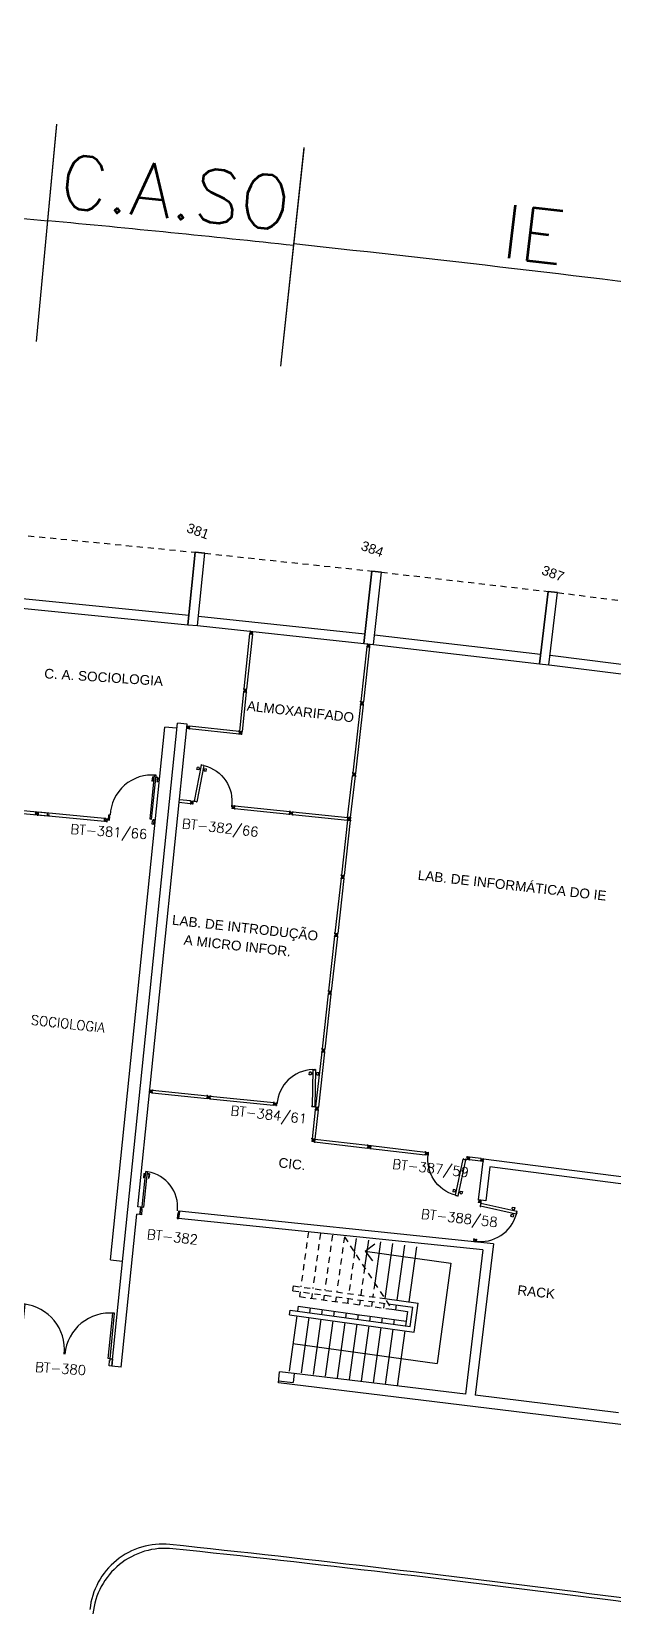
# Model space of a CAD drawing. Header units: millimetres. Extents: x 3089 to 3391, y 1087 to 1201.
# Drawn here: x 3280.97 to 3292.97, y 1168.3 to 1200.82 of the extents above; entities that cross this region are included whole.
import ezdxf

# ---------------------------------------------------------------- set-up
doc = ezdxf.new("R2010")
doc.units = ezdxf.units.MM
doc.linetypes.add('HIDDEN2', pattern=[0.1875, 0.125, -0.0625])
for name, color, linetype in [('ALV', 2, 'Continuous'), ('BANC', 2, 'Continuous'), ('DIV', 2, 'Continuous'), ('DIVISORIA', 2, 'Continuous'), ('ESC', 1, 'Continuous'), ('ESTR', 3, 'Continuous'), ('NOPILAR', 2, 'Continuous'), ('PISO', 1, 'Continuous'), ('PROJ', 1, 'HIDDEN2'), ('TEXTO', 2, 'Continuous'), ('TEXTO-ENDEREÇO', 2, 'Continuous'), ('USO1', 2, 'Continuous')]:
    doc.layers.add(name, color=color, linetype=linetype)
doc.styles.add('1', font='romans.shx', dxfattribs={"height": 1.1})
doc.styles.get("Standard").update_dxf_attribs({"font": 'arial.ttf'})
doc.styles.add('UNB-100', font='simplex.shx', dxfattribs={"height": 0.2})
doc.styles.add('UNB-100-1', font='simplex.shx', dxfattribs={"height": 0.2})
doc.dimstyles.new('1-600', dxfattribs={"dimtxt": 1.1, "dimasz": 2.5, "dimexe": 2, "dimexo": 4, "dimgap": 0.2, "dimtad": 1, "dimdec": 0, "dimzin": 4, "dimdsep": 46, "dimlunit": 6, "dimtxsty": '1', "dimblk1": 'NONE', "dimblk2": 'NONE', "dimsah": 1, "dimcen": 0, "dimclrd": 2, "dimclre": 2, "dimclrt": 2, "dimadec": 0, "dimazin": 0, "dimtfac": 1, "dimtdec": 0, "dimtmove": 2, "dimatfit": 3, "dimldrblk": 'NONE', "dimfxl": 1, "dimtolj": 1, "dimtzin": 0, "dimarcsym": 0})

# ---------------------------------------------------------------- blocks, each defined once
blk = doc.blocks.new('DIV12-TTC')
for p, q in [((-0.005, 0), (0.005, 0)), ((0, -0.005), (0, 0.005)), ((0.024, 0.018), (0.028, 0.018)), ((0.024, 0.018), (0.024, 0.016)), ((0.024, 0.016), (0.028, 0.016)), ((0.028, 0.03), (0.043, 0.03)), ((0.028, 0.018), (0.028, 0.03)), ((0.028, -0.017), (0.028, 0.016)), ((0.03, 0.028), (1.169, 0.028)), ((0.03, -0.029), (0.03, 0.028)), ((0.043, 0.03), (0.043, 0.028)), ((1.157, 0.03), (1.157, 0.028)), ((1.171, 0.03), (1.157, 0.03)), ((1.169, -0.029), (1.169, 0.028)), ((1.171, 0.018), (1.171, 0.03)), ((1.176, 0.018), (1.171, 0.018)), ((1.176, 0.016), (1.171, 0.016)), ((1.171, -0.017), (1.171, 0.016)), ((1.176, 0.018), (1.176, 0.016)), ((1.195, 0), (1.205, 0)), ((1.2, -0.005), (1.2, 0.005)), ((0.024, -0.017), (0.028, -0.017)), ((0.024, -0.017), (0.024, -0.019)), ((0.024, -0.019), (0.028, -0.019)), ((0.028, -0.031), (0.028, -0.019)), ((0.028, -0.031), (0.043, -0.031)), ((0.03, -0.029), (1.169, -0.029)), ((0.043, -0.029), (0.043, -0.031)), ((1.157, -0.029), (1.157, -0.031)), ((1.171, -0.031), (1.157, -0.031)), ((1.176, -0.017), (1.171, -0.017)), ((1.176, -0.019), (1.171, -0.019)), ((1.171, -0.031), (1.171, -0.019)), ((1.176, -0.017), (1.176, -0.019))]:
    blk.add_line(p, q)
blk = doc.blocks.new('PLXE-TTC')
for p, q in [((0.043, 0.69), (0.048, 0.74)), ((0.082, 0.686), (0.043, 0.69)), ((0.121, 0.788), (0.047, 0.032)), ((0.087, 0.736), (0.048, 0.74)), ((0.082, 0.686), (0.084, 0.701)), ((0.112, 0.698), (0.084, 0.701)), ((0.086, 0.721), (0.087, 0.736)), ((0.114, 0.718), (0.086, 0.721)), ((0.178, 0.782), (0.103, 0.027)), ((0.119, 0.79), (0.118, 0.776)), ((0.118, 0.776), (0.12, 0.776)), ((0.131, 0.789), (0.119, 0.79)), ((0.178, 0.782), (0.121, 0.788)), ((0.131, 0.794), (0.133, 0.794)), ((0.131, 0.794), (0.131, 0.789)), ((0.133, 0.794), (0.133, 0.789)), ((0.166, 0.786), (0.133, 0.789)), ((0.166, 0.791), (0.168, 0.79)), ((0.166, 0.791), (0.166, 0.786)), ((0.168, 0.79), (0.168, 0.785)), ((0.18, 0.784), (0.168, 0.785)), ((0.169, 0.693), (0.197, 0.69)), ((0.171, 0.713), (0.199, 0.71)), ((0.176, 0.77), (0.178, 0.77)), ((0.18, 0.784), (0.178, 0.77)), ((0.195, 0.675), (0.197, 0.69)), ((0.195, 0.675), (0.235, 0.671)), ((0.199, 0.71), (0.2, 0.725)), ((0.2, 0.725), (0.24, 0.721)), ((0.235, 0.671), (0.24, 0.721)), ((-0.008, 0), (0.008, 0)), ((0, 0.006), (0, -0.007)), ((0.044, 0.031), (0.046, 0.045)), ((0.056, 0.029), (0.044, 0.031)), ((0.046, 0.045), (0.048, 0.045)), ((0.103, 0.027), (0.047, 0.032)), ((0.056, 0.024), (0.056, 0.029)), ((0.056, 0.024), (0.058, 0.024)), ((0.091, 0.026), (0.058, 0.029)), ((0.058, 0.024), (0.058, 0.029)), ((0.091, 0.021), (0.091, 0.026)), ((0.091, 0.021), (0.093, 0.021)), ((0.105, 0.025), (0.093, 0.026)), ((0.093, 0.021), (0.093, 0.026)), ((0.104, 0.039), (0.106, 0.039)), ((0.105, 0.025), (0.106, 0.039))]:
    blk.add_line(p, q)
at = {"color": 1}
blk.add_arc((0.065, 0.028), 0.764, 357.9063, 81.358, dxfattribs=at)
blk = doc.blocks.new('PE80-TTC')
at = {"color": 2}
for p, q in [((0.075, 0), (-0.075, 0)), ((-0.075, -0.03), (-0.075, 0)), ((0.075, 0), (0.075, -0.02)), ((0.04, -0.03), (-0.075, -0.03)), ((0.075, -0.02), (0.04, -0.02)), ((0.04, -0.03), (0.04, -0.02)), ((0.085, -0.03), (0.817, -0.03)), ((0.085, -0.03), (0.085, -0.065)), ((0.085, -0.065), (0.817, -0.065)), ((0.817, -0.065), (0.817, -0.03)), ((0.04, -0.771), (-0.075, -0.771)), ((-0.075, -0.771), (-0.075, -0.801)), ((0.075, -0.801), (-0.075, -0.801)), ((0.075, -0.802), (-0.075, -0.802)), ((0.04, -0.771), (0.04, -0.781)), ((0.075, -0.781), (0.04, -0.781)), ((0.075, -0.801), (0.075, -0.781))]:
    blk.add_line(p, q, dxfattribs=at)
at = {"color": 1}
for p, q in [((0.777, 0.01), (0.687, 0.01)), ((0.687, 0), (0.687, 0.01)), ((0.777, 0.01), (0.777, -0.03)), ((0.767, 0), (0.687, 0)), ((0.767, -0.095), (0.687, -0.095)), ((0.687, -0.095), (0.687, -0.105)), ((0.777, -0.105), (0.687, -0.105)), ((0.767, 0), (0.767, -0.03)), ((0.767, -0.095), (0.767, -0.065)), ((0.777, -0.105), (0.777, -0.065))]:
    blk.add_line(p, q, dxfattribs=at)
blk.add_arc((0.085, -0.03), 0.731, 270, 357.3429, dxfattribs=at)
blk = doc.blocks.new('ESCB-TTC')
at = {"color": 1, "linetype": 'HIDDEN2'}
for p, q in [((2.415, 3.629), (1.624, 2.026)), ((2.415, 3.629), (2.708, 2.519)), ((2.657, 3.693), (2.95, 2.583)), ((2.898, 3.757), (3.191, 2.647)), ((3.14, 3.82), (3.433, 2.711)), ((2.246, 3.287), (2.466, 2.455)), ((2.078, 2.946), (2.225, 2.392)), ((3.606, 2.653), (1.683, 2.145)), ((3.581, 2.75), (1.741, 2.264)), ((1.91, 2.605), (1.983, 2.328)), ((3.459, 2.614), (3.484, 2.518)), ((3.606, 2.653), (3.581, 2.75)), ((3.484, 2.518), (1.624, 2.026)), ((2.975, 2.487), (3.001, 2.39)), ((3.217, 2.55), (3.243, 2.454)), ((2.811, 2.13), (2.837, 2.033))]:
    blk.add_line(p, q, dxfattribs=at)
at = {"color": 1}
for p, q in [((1.206, 3.309), (1.5, 2.2)), ((1.448, 3.373), (1.741, 2.264)), ((1.69, 3.437), (1.91, 2.605)), ((1.931, 3.501), (2.078, 2.946)), ((2.246, 3.287), (2.173, 3.565)), ((0.965, 3.245), (1.258, 2.136)), ((2.25, 2.295), (2.276, 2.198)), ((2.492, 2.359), (2.518, 2.262)), ((2.734, 2.423), (2.759, 2.326)), ((3.536, 2.321), (3.06, 2.195)), ((3.536, 2.321), (3.562, 2.225)), ((1.741, 2.264), (1.067, 2.085)), ((1.221, 1.503), (1.067, 2.085)), ((1.683, 2.145), (1.189, 2.014)), ((1.292, 1.625), (1.189, 2.014)), ((3.735, 2.167), (1.221, 1.503)), ((3.709, 2.264), (1.292, 1.625)), ((1.624, 2.026), (1.309, 1.943)), ((1.525, 2.103), (1.551, 2.006)), ((1.767, 2.167), (1.792, 2.07)), ((2.009, 2.231), (2.034, 2.134)), ((2.363, 2.011), (2.095, 1.94)), ((3.06, 2.195), (2.3, 1.994)), ((2.328, 2.002), (2.353, 1.905)), ((2.569, 2.066), (2.595, 1.969)), ((3.053, 2.193), (3.078, 2.097)), ((3.104, 2), (3.398, 0.888)), ((3.295, 2.257), (3.32, 2.161)), ((3.346, 2.064), (3.64, 0.952)), ((3.587, 2.128), (3.881, 1.016)), ((3.735, 2.167), (3.709, 2.264)), ((1.309, 1.943), (1.386, 1.65)), ((2.095, 1.94), (1.361, 1.746)), ((1.603, 1.81), (1.628, 1.714)), ((1.844, 1.874), (1.87, 1.778)), ((1.895, 1.681), (2.189, 0.569)), ((2.086, 1.938), (2.112, 1.841)), ((2.137, 1.745), (2.431, 0.633)), ((2.379, 1.809), (2.673, 0.697)), ((2.62, 1.873), (2.914, 0.76)), ((2.862, 1.936), (3.156, 0.824)), ((1.412, 1.553), (1.706, 0.441)), ((1.654, 1.617), (1.948, 0.505))]:
    blk.add_line(p, q, dxfattribs=at)
blk = doc.blocks.new('PTDP-TTC')
at = {"color": 2}
for p, q in [((0.055, 1.015), (0.09, 1.015)), ((0.055, 0.075), (0.055, 1.015)), ((0.09, 0.075), (0.09, 1.015)), ((1.91, 0.075), (1.91, 1.015)), ((1.945, 1.015), (1.91, 1.015)), ((1.945, 0.075), (1.945, 1.015)), ((0.05, 0.075), (0, 0.075)), ((0, 0.075), (0, -0.075)), ((0.05, 0.04), (0.05, 0.075)), ((0.06, 0.04), (0.05, 0.04)), ((0.055, 0.075), (0.09, 0.075)), ((0.06, -0.075), (0.06, 0.04)), ((1.945, 0.075), (1.91, 0.075)), ((1.94, -0.075), (1.94, 0.04)), ((1.94, 0.04), (1.95, 0.04)), ((1.95, 0.04), (1.95, 0.075)), ((1.95, 0.075), (2, 0.075)), ((2, 0.075), (2, -0.075)), ((0, -0.075), (0.06, -0.075)), ((2, -0.075), (1.94, -0.075))]:
    blk.add_line(p, q, dxfattribs=at)
at = {"color": 1}
for centre, start, end in [((0.055, 0.075), 0, 90), ((1.945, 0.075), 90, 180)]:
    blk.add_arc(centre, 0.94, start, end, dxfattribs=at)
blk = doc.blocks.new('MTDIV-TTC')
for p, q in [((-0.0185, 0.0285), (-0.0285, 0.0285)), ((-0.0285, 0.0185), (-0.0285, 0.0285)), ((-0.0265, 0.0185), (-0.0285, 0.0185)), ((-0.0265, 0.0265), (-0.0185, 0.0265)), ((-0.0265, 0.0235), (-0.0265, 0.0265)), ((-0.0215, 0.0235), (-0.0265, 0.0235)), ((-0.0265, 0.0235), (0.0265, 0.0235)), ((-0.0265, 0.0215), (-0.0235, 0.0215)), ((-0.0265, 0.0185), (-0.0265, 0.0215)), ((-0.0235, 0.0215), (-0.0235, -0.0215)), ((-0.0215, 0.0235), (-0.0215, 0.0215)), ((-0.0215, 0.0215), (0.0215, 0.0215)), ((-0.0215, 0.0195), (-0.0215, -0.0195)), ((-0.0215, 0.0195), (0.0195, 0.0195)), ((-0.0185, 0.0265), (-0.0185, 0.0285)), ((0.0115, 0.0095), (0.0115, 0.0075)), ((0.0135, 0.0075), (0.0135, 0.0055)), ((0.0185, 0.0285), (0.0285, 0.0285)), ((0.0185, 0.0265), (0.0185, 0.0285)), ((0.0185, 0.0265), (0.0265, 0.0265)), ((0.0195, 0.0195), (0.0195, 0.0095)), ((0.0215, 0.0235), (0.0265, 0.0235)), ((0.0215, 0.0235), (0.0215, 0.0075)), ((0.0215, 0.0055), (0.0215, -0.0055)), ((0.0265, 0.0215), (0.0235, 0.0215)), ((0.0235, 0.0215), (0.0235, -0.0215)), ((0.0265, 0.0235), (0.0265, 0.0265)), ((0.0265, 0.0185), (0.0265, 0.0215)), ((0.0265, 0.0185), (0.0285, 0.0185)), ((0.0285, 0.0185), (0.0285, 0.0285)), ((-0.0285, -0.0185), (-0.0265, -0.0185)), ((-0.0285, -0.0185), (-0.0285, -0.0285)), ((-0.0185, -0.0285), (-0.0285, -0.0285)), ((-0.0265, -0.0185), (-0.0265, -0.0215)), ((-0.0265, -0.0215), (-0.0235, -0.0215)), ((-0.0215, -0.0235), (-0.0265, -0.0235)), ((-0.0265, -0.0235), (-0.0265, -0.0265)), ((0.0265, -0.0235), (-0.0265, -0.0235)), ((-0.0185, -0.0265), (-0.0265, -0.0265)), ((-0.0215, -0.0195), (0.0195, -0.0195)), ((-0.0215, -0.0215), (-0.0215, -0.0235)), ((-0.0215, -0.0215), (0.0215, -0.0215)), ((-0.0185, -0.0265), (-0.0185, -0.0285)), ((0.0115, -0.0075), (0.0115, -0.0095)), ((0.0135, -0.0055), (0.0135, -0.0075)), ((0.0265, -0.0265), (0.0185, -0.0265)), ((0.0185, -0.0265), (0.0185, -0.0285)), ((0.0185, -0.0285), (0.0285, -0.0285)), ((0.0195, -0.0095), (0.0195, -0.0195)), ((0.0215, -0.0075), (0.0215, -0.0235)), ((0.0215, -0.0235), (0.0265, -0.0235)), ((0.0265, -0.0215), (0.0235, -0.0215)), ((0.0285, -0.0185), (0.0265, -0.0185)), ((0.0265, -0.0185), (0.0265, -0.0215)), ((0.0265, -0.0235), (0.0265, -0.0265)), ((0.0285, -0.0185), (0.0285, -0.0285))]:
    blk.add_line(p, q)
at = {"layer": 'DIVISORIA'}
for p, q in [((-0.0049, 0), (0.0049, 0)), ((0, -0.0049), (0, 0.0049)), ((0.0195, 0.0095), (0.0115, 0.0095)), ((0.0215, 0.0075), (0.0115, 0.0075)), ((0.0215, 0.0055), (0.0135, 0.0055)), ((0.0215, -0.0075), (0.0115, -0.0075)), ((0.0195, -0.0095), (0.0115, -0.0095)), ((0.0215, -0.0055), (0.0135, -0.0055))]:
    blk.add_line(p, q, dxfattribs=at)
blk = doc.blocks.new('PLXD-TTC')
for p, q in [((-0.194, 0.727), (-0.233, 0.723)), ((-0.229, 0.673), (-0.233, 0.723)), ((-0.189, 0.677), (-0.229, 0.673)), ((-0.192, 0.712), (-0.194, 0.727)), ((-0.164, 0.714), (-0.192, 0.712)), ((-0.162, 0.694), (-0.19, 0.692)), ((-0.189, 0.677), (-0.19, 0.692)), ((-0.172, 0.786), (-0.161, 0.787)), ((-0.172, 0.786), (-0.171, 0.772)), ((-0.169, 0.772), (-0.171, 0.772)), ((-0.17, 0.784), (-0.114, 0.789)), ((-0.17, 0.784), (-0.103, 0.028)), ((-0.159, 0.792), (-0.161, 0.792)), ((-0.161, 0.792), (-0.161, 0.787)), ((-0.159, 0.792), (-0.159, 0.787)), ((-0.159, 0.787), (-0.126, 0.79)), ((-0.124, 0.795), (-0.126, 0.795)), ((-0.126, 0.795), (-0.126, 0.79)), ((-0.124, 0.795), (-0.124, 0.79)), ((-0.124, 0.79), (-0.112, 0.791)), ((-0.114, 0.789), (-0.046, 0.033)), ((-0.112, 0.791), (-0.11, 0.777)), ((-0.11, 0.777), (-0.112, 0.777)), ((-0.107, 0.719), (-0.079, 0.722)), ((-0.106, 0.7), (-0.077, 0.702)), ((-0.08, 0.737), (-0.041, 0.74)), ((-0.079, 0.722), (-0.08, 0.737)), ((-0.076, 0.687), (-0.077, 0.702)), ((-0.076, 0.687), (-0.036, 0.691)), ((-0.036, 0.691), (-0.041, 0.74)), ((-0.105, 0.026), (-0.106, 0.04)), ((-0.104, 0.04), (-0.106, 0.04)), ((-0.105, 0.026), (-0.093, 0.027)), ((-0.103, 0.028), (-0.046, 0.033)), ((-0.092, 0.022), (-0.093, 0.027)), ((-0.09, 0.022), (-0.092, 0.022)), ((-0.091, 0.027), (-0.058, 0.03)), ((-0.09, 0.022), (-0.091, 0.027)), ((-0.057, 0.025), (-0.058, 0.03)), ((-0.055, 0.025), (-0.057, 0.025)), ((-0.056, 0.03), (-0.044, 0.031)), ((-0.055, 0.025), (-0.056, 0.03)), ((-0.045, 0.045), (-0.047, 0.045)), ((-0.044, 0.031), (-0.045, 0.045)), ((-0.008, 0), (0.006, 0)), ((0, 0.007), (0, -0.006))]:
    blk.add_line(p, q)
at = {"color": 1}
blk.add_arc((-0.064, 0.029), 0.764, 98.125, 182.1419, dxfattribs=at)
blk = doc.blocks.new('*D151')
at = {"layer": 'DEFPOINTS', "color": 0, "transparency": 16777216}
for p in [(3292.851, 1195.703), (3285.684, 1189.946), (3295.25, 1188.83), (3285.545, 1188.654), (3295.059, 1187.342)]:
    blk.add_point(p, dxfattribs=at)
at = {"layer": 'USO1', "color": 2, "lineweight": -2, "transparency": 16777216}
for p, q in [((3286.111, 1193.923), (3286.594, 1198.432)), ((3295.761, 1192.797), (3296.338, 1197.282))]:
    blk.add_line(p, q, dxfattribs=at)
blk.add_arc((3236.871, 735.053), 464.038, 82.66909, 83.87528, dxfattribs=at)
at = {"layer": 'USO1', "color": 2, "transparency": 16777216, "insert": (3291.323, 1196.641), "char_height": 1.1, "attachment_point": 5, "rotation": 353.2722, "style": '1'}
blk.add_mtext('\\A1;IE', dxfattribs=at)
blk = doc.blocks.new('_NONE')
at = {"color": 0, "linetype": 'ByBlock'}
blk.add_circle((0, 0), 0.25, dxfattribs=at)
blk = doc.blocks.new('*D152')
at = {"layer": 'DEFPOINTS', "color": 0, "transparency": 16777216}
for p in [(3282.998, 1196.758), (3280.697, 1190.447), (3285.684, 1189.946), (3280.556, 1188.954), (3285.545, 1188.654)]:
    blk.add_point(p, dxfattribs=at)
at = {"layer": 'USO1', "color": 2, "lineweight": -2, "transparency": 16777216}
for p, q in [((3281.072, 1194.429), (3281.494, 1198.913)), ((3286.111, 1193.923), (3286.591, 1198.399))]:
    blk.add_line(p, q, dxfattribs=at)
blk.add_arc((3244.558, 806.689), 391.958, 83.87528, 84.62031, dxfattribs=at)
at = {"layer": 'USO1', "color": 2, "transparency": 16777216, "insert": (3283.936, 1197.507), "char_height": 1.1, "attachment_point": 5, "rotation": 354.2465, "style": '1'}
blk.add_mtext('\\A1;C.A.SO', dxfattribs=at)
blk = doc.blocks.new('*D153')
at = {"layer": 'DEFPOINTS', "color": 0, "transparency": 16777216}
for p in [(3268.958, 1197.9), (3244.146, 1192.316), (3244.133, 1190.816), (3280.697, 1190.447), (3280.556, 1188.954)]:
    blk.add_point(p, dxfattribs=at)
at = {"layer": 'USO1', "color": 2, "lineweight": -2, "transparency": 16777216}
for p, q in [((3244.181, 1196.316), (3244.221, 1200.819)), ((3281.072, 1194.429), (3281.493, 1198.905))]:
    blk.add_line(p, q, dxfattribs=at)
blk.add_arc((3240.382, 762.337), 436.499, 84.62031, 89.49836, dxfattribs=at)
at = {"layer": 'USO1', "color": 2, "transparency": 16777216, "insert": (3262.813, 1199.01), "char_height": 1.1, "attachment_point": 5, "rotation": 357.0593, "style": '1'}
blk.add_mtext('\\A1;Física', dxfattribs=at)
blk = doc.blocks.new('PDV2D-TTC')
at = {"layer": 'DIV'}
for p, q in [((0.03, 0.05), (0.06, 0.05)), ((0.03, 0.035), (0.03, 0.05)), ((0.03, -0.035), (0.03, 0.035)), ((0.06, 0.05), (0.06, -0.02)), ((0.941, 0.05), (0.941, -0.02)), ((0.971, 0.05), (0.941, 0.05)), ((0.971, 0.035), (0.971, 0.05)), ((0.971, -0.035), (0.971, 0.035)), ((0.03, -0.05), (0.03, -0.035)), ((0.05, -0.05), (0.03, -0.05)), ((0.05, -0.02), (0.06, -0.02)), ((0.05, -0.02), (0.05, -0.05)), ((0.079, -0.05), (0.109, -0.05)), ((0.079, -0.05), (0.079, -0.965)), ((0.109, -0.05), (0.109, -0.965)), ((0.951, -0.02), (0.941, -0.02)), ((0.951, -0.02), (0.951, -0.05)), ((0.951, -0.05), (0.971, -0.05)), ((0.971, -0.05), (0.971, -0.035)), ((0.109, -0.965), (0.079, -0.965))]:
    blk.add_line(p, q, dxfattribs=at)
at = {"layer": 'DIV', "color": 1}
for p, q in [((0.036, -0.925), (0.036, -0.835)), ((0.046, -0.835), (0.036, -0.835)), ((0.036, -0.925), (0.076, -0.925)), ((0.046, -0.915), (0.046, -0.835)), ((0.046, -0.915), (0.076, -0.915)), ((0.141, -0.915), (0.111, -0.915)), ((0.151, -0.925), (0.111, -0.925)), ((0.141, -0.915), (0.141, -0.835)), ((0.141, -0.835), (0.151, -0.835)), ((0.151, -0.925), (0.151, -0.835))]:
    blk.add_line(p, q, dxfattribs=at)
blk.add_arc((0.076, -0.1), 0.865, 270, 3.3214, dxfattribs=at)
blk = doc.blocks.new('DIVINI-TTC')
for p, q in [((-0.005, 0), (0.005, 0)), ((0.008, 0.02), (0, 0.02)), ((0, 0.001), (0, 0.02)), ((0, -0.005), (0, 0.005)), ((0, -0.02), (0, 0.001)), ((0.008, 0.03), (0.03, 0.03)), ((0.008, 0.03), (0.008, 0.02)), ((0.02, 0.006), (0.03, 0.006)), ((0.02, 0.006), (0.02, -0.006)), ((0.02, -0.004), (0.02, 0.004)), ((0.023, 0.006), (0.027, 0.006)), ((0.97, 0.03), (0.03, 0.03)), ((0.03, -0.03), (0.03, 0.03)), ((0.03, 0.009), (0.03, 0.027)), ((0.03, -0.005), (0.03, 0.005)), ((0.97, 0.03), (0.97, 0.009)), ((0.97, -0.03), (0.97, 0.03)), ((0.97, 0.009), (0.97, 0.027)), ((0.98, 0.006), (0.97, 0.006)), ((0.97, -0.005), (0.97, 0.005)), ((0.98, 0.006), (0.98, -0.006)), ((0.99, 0), (1.008, 0)), ((0.999, 0.006), (0.999, -0.006)), ((0, -0.02), (0.008, -0.02)), ((0.008, -0.03), (0.008, -0.02)), ((0.008, -0.03), (0.03, -0.03)), ((0.02, -0.006), (0.03, -0.006)), ((0.023, -0.006), (0.027, -0.006)), ((0.03, -0.009), (0.03, -0.027)), ((0.97, -0.03), (0.03, -0.03)), ((0.98, -0.006), (0.97, -0.006)), ((0.97, -0.009), (0.97, -0.027))]:
    blk.add_line(p, q)
blk = doc.blocks.new('MTT-TTC')
for p, q in [((-0.008, 0.03), (-0.03, 0.03)), ((-0.03, 0.03), (-0.03, 0.006)), ((-0.0185, 0.006), (-0.03, 0.006)), ((-0.0185, -0.006), (-0.0185, 0.006)), ((-0.008, 0.03), (-0.008, 0.02)), ((-0.008, 0.02), (0.008, 0.02)), ((-0.0051, 0), (0.0051, 0)), ((0, -0.0051), (0, 0.0051)), ((0.008, 0.03), (0.03, 0.03)), ((0.008, 0.03), (0.008, 0.02)), ((0.0205, -0.006), (0.0205, 0.006)), ((0.0205, 0.006), (0.03, 0.006)), ((0.03, 0.006), (0.03, 0.03)), ((-0.03, -0.03), (-0.03, -0.006)), ((-0.0185, -0.006), (-0.03, -0.006)), ((-0.008, -0.03), (-0.03, -0.03)), ((-0.008, -0.02), (0.008, -0.02)), ((-0.008, -0.03), (-0.008, -0.02)), ((0.008, -0.03), (0.008, -0.02)), ((0.008, -0.03), (0.03, -0.03)), ((0.0205, -0.006), (0.03, -0.006)), ((0.03, -0.006), (0.03, -0.03))]:
    blk.add_line(p, q)

msp = doc.modelspace()

# ---------------------------------------------------------------- linework, layer by layer
at = {"layer": 'ALV'}
for p, q in [((3280.781, 1189.134), (3284.213, 1188.796)), ((3280.762, 1188.935), (3284.193, 1188.597)), ((3284.414, 1188.775), (3287.842, 1188.408)), ((3284.392, 1188.577), (3287.821, 1188.209)), ((3288.02, 1188.187), (3291.445, 1187.791)), ((3288.043, 1188.386), (3291.468, 1187.99)), ((3291.668, 1187.966), (3295.09, 1187.54)), ((3291.644, 1187.767), (3295.065, 1187.342)), ((3282.627, 1173.316), (3283.979, 1186.566)), ((3283.159, 1176.598), (3284.177, 1186.544)), ((3284.177, 1186.544), (3283.979, 1186.566)), ((3282.819, 1173.296), (3283.144, 1176.449)), ((3283.205, 1176.441), (3283.144, 1176.449)), ((3283.22, 1176.59), (3283.159, 1176.598)), ((3283.205, 1176.441), (3283.22, 1176.59)), ((3284.016, 1176.508), (3284, 1176.359)), ((3290.498, 1175.841), (3284.016, 1176.508)), ((3290.281, 1175.713), (3284, 1176.359)), ((3290.498, 1175.841), (3290.119, 1172.717)), ((3290.281, 1175.713), (3289.92, 1172.741)), ((3282.819, 1173.296), (3282.627, 1173.316)), ((3289.92, 1172.741), (3286.384, 1173.167)), ((3293.342, 1172.088), (3286.06, 1172.971)), ((3293.074, 1172.358), (3290.119, 1172.717))]:
    msp.add_line(p, q, dxfattribs=at)
msp.add_lwpolyline([(3293.759, 1176.994), (3290.422, 1177.423), (3290.338, 1176.726), (3290.189, 1176.745), (3290.291, 1177.591), (3293.778, 1177.143)], dxfattribs=at)
at = {"layer": 'BANC'}
for p, q in [((3282.599, 1175.505), (3283.72, 1186.487)), ((3283.961, 1186.462), (3283.72, 1186.487)), ((3282.599, 1175.505), (3282.848, 1175.48))]:
    msp.add_line(p, q, dxfattribs=at)
at = {"layer": 'DIV'}
for p, q in [((3285.342, 1187.212), (3285.256, 1186.403)), ((3285.398, 1187.206), (3285.312, 1186.397)), ((3285.34, 1187.214), (3285.338, 1187.2)), ((3285.34, 1187.199), (3285.338, 1187.2)), ((3285.34, 1187.214), (3285.352, 1187.213)), ((3285.342, 1187.212), (3285.398, 1187.206)), ((3285.354, 1187.217), (3285.352, 1187.218)), ((3285.352, 1187.218), (3285.352, 1187.213)), ((3285.354, 1187.217), (3285.354, 1187.212)), ((3285.354, 1187.212), (3285.387, 1187.209)), ((3285.368, 1187.24), (3285.378, 1187.239)), ((3285.374, 1187.244), (3285.373, 1187.234)), ((3285.389, 1187.214), (3285.387, 1187.214)), ((3285.387, 1187.214), (3285.387, 1187.209)), ((3285.389, 1187.214), (3285.389, 1187.209)), ((3285.389, 1187.209), (3285.401, 1187.208)), ((3285.399, 1187.193), (3285.397, 1187.193)), ((3285.401, 1187.208), (3285.399, 1187.193)), ((3287.753, 1186.95), (3287.596, 1185.545)), ((3287.809, 1186.944), (3287.653, 1185.539)), ((3287.751, 1186.953), (3287.749, 1186.938)), ((3287.751, 1186.938), (3287.749, 1186.938)), ((3287.751, 1186.953), (3287.763, 1186.951)), ((3287.753, 1186.95), (3287.809, 1186.944)), ((3287.765, 1186.956), (3287.763, 1186.956)), ((3287.763, 1186.956), (3287.763, 1186.951)), ((3287.765, 1186.956), (3287.765, 1186.951)), ((3287.765, 1186.951), (3287.797, 1186.947)), ((3287.779, 1186.978), (3287.789, 1186.977)), ((3287.785, 1186.983), (3287.784, 1186.972)), ((3287.798, 1186.952), (3287.797, 1186.947)), ((3287.8, 1186.952), (3287.798, 1186.952)), ((3287.8, 1186.952), (3287.799, 1186.947)), ((3287.799, 1186.947), (3287.811, 1186.946)), ((3287.81, 1186.931), (3287.808, 1186.932)), ((3287.811, 1186.946), (3287.81, 1186.931)), ((3285.25, 1186.398), (3284.23, 1186.508)), ((3285.25, 1186.341), (3284.224, 1186.452)), ((3285.252, 1186.4), (3285.238, 1186.4)), ((3285.238, 1186.398), (3285.238, 1186.4)), ((3285.238, 1186.339), (3285.238, 1186.341)), ((3285.252, 1186.339), (3285.238, 1186.339)), ((3285.25, 1186.398), (3285.25, 1186.341)), ((3285.252, 1186.4), (3285.252, 1186.388)), ((3285.257, 1186.388), (3285.252, 1186.388)), ((3285.257, 1186.386), (3285.252, 1186.386)), ((3285.252, 1186.386), (3285.252, 1186.353)), ((3285.257, 1186.353), (3285.252, 1186.353)), ((3285.257, 1186.351), (3285.252, 1186.351)), ((3285.252, 1186.351), (3285.252, 1186.339)), ((3285.253, 1186.401), (3285.255, 1186.415)), ((3285.253, 1186.401), (3285.265, 1186.4)), ((3285.257, 1186.415), (3285.255, 1186.415)), ((3285.256, 1186.403), (3285.312, 1186.397)), ((3285.257, 1186.386), (3285.257, 1186.388)), ((3285.257, 1186.351), (3285.257, 1186.353)), ((3285.265, 1186.395), (3285.265, 1186.4)), ((3285.267, 1186.395), (3285.265, 1186.395)), ((3285.267, 1186.395), (3285.267, 1186.4)), ((3285.267, 1186.4), (3285.3, 1186.396)), ((3285.276, 1186.37), (3285.286, 1186.369)), ((3285.286, 1186.369), (3285.276, 1186.369)), ((3285.281, 1186.375), (3285.28, 1186.364)), ((3285.281, 1186.375), (3285.281, 1186.364)), ((3285.3, 1186.391), (3285.3, 1186.396)), ((3285.302, 1186.391), (3285.3, 1186.391)), ((3285.302, 1186.391), (3285.302, 1186.396)), ((3285.302, 1186.396), (3285.314, 1186.395)), ((3285.314, 1186.395), (3285.316, 1186.409)), ((3285.316, 1186.409), (3285.314, 1186.409)), ((3287.594, 1185.544), (3287.595, 1185.558)), ((3287.594, 1185.544), (3287.606, 1185.542)), ((3287.597, 1185.558), (3287.595, 1185.558)), ((3287.596, 1185.545), (3287.653, 1185.539)), ((3287.605, 1185.537), (3287.606, 1185.542)), ((3287.607, 1185.537), (3287.605, 1185.537)), ((3287.607, 1185.537), (3287.608, 1185.542)), ((3287.608, 1185.542), (3287.641, 1185.538)), ((3287.64, 1185.534), (3287.641, 1185.538)), ((3287.642, 1185.533), (3287.64, 1185.534)), ((3287.642, 1185.533), (3287.643, 1185.538)), ((3287.643, 1185.538), (3287.654, 1185.537)), ((3287.646, 1185.528), (3287.651, 1185.527)), ((3287.646, 1185.528), (3287.646, 1185.526)), ((3287.646, 1185.526), (3287.651, 1185.525)), ((3287.647, 1185.492), (3287.651, 1185.525)), ((3287.648, 1185.48), (3287.655, 1185.537)), ((3287.651, 1185.527), (3287.653, 1185.539)), ((3287.653, 1185.539), (3287.667, 1185.537)), ((3287.656, 1185.551), (3287.654, 1185.551)), ((3287.654, 1185.537), (3287.656, 1185.551)), ((3287.667, 1185.537), (3287.667, 1185.535)), ((3287.49, 1184.623), (3287.592, 1185.482)), ((3287.547, 1184.623), (3287.649, 1185.481)), ((3287.59, 1185.483), (3287.59, 1185.469)), ((3287.59, 1185.469), (3287.592, 1185.469)), ((3287.603, 1185.483), (3287.59, 1185.483)), ((3287.649, 1185.481), (3287.592, 1185.482)), ((3287.603, 1185.488), (3287.603, 1185.483)), ((3287.603, 1185.488), (3287.605, 1185.488)), ((3287.605, 1185.488), (3287.605, 1185.483)), ((3287.638, 1185.483), (3287.605, 1185.483)), ((3287.616, 1185.513), (3287.626, 1185.511)), ((3287.616, 1185.513), (3287.626, 1185.511)), ((3287.626, 1185.512), (3287.616, 1185.512)), ((3287.622, 1185.517), (3287.62, 1185.507)), ((3287.62, 1185.507), (3287.622, 1185.517)), ((3287.621, 1185.507), (3287.621, 1185.517)), ((3287.638, 1185.488), (3287.638, 1185.483)), ((3287.638, 1185.488), (3287.64, 1185.488)), ((3287.64, 1185.488), (3287.64, 1185.483)), ((3287.651, 1185.483), (3287.64, 1185.483)), ((3287.642, 1185.493), (3287.647, 1185.492)), ((3287.642, 1185.493), (3287.642, 1185.491)), ((3287.642, 1185.491), (3287.647, 1185.49)), ((3287.646, 1185.478), (3287.647, 1185.49)), ((3287.646, 1185.478), (3287.66, 1185.477)), ((3287.649, 1185.469), (3287.651, 1185.469)), ((3287.651, 1185.483), (3287.651, 1185.469)), ((3287.66, 1185.479), (3287.66, 1185.477)), ((3284.279, 1184.933), (3284.269, 1184.934)), ((3284.279, 1184.933), (3284.269, 1184.934)), ((3284.273, 1184.928), (3284.274, 1184.939)), ((3284.274, 1184.939), (3284.274, 1184.928)), ((3281.045, 1184.678), (3281.048, 1184.702)), ((3281.067, 1184.676), (3281.045, 1184.678)), ((3281.059, 1184.701), (3281.048, 1184.702)), ((3281.051, 1184.738), (3281.049, 1184.714)), ((3281.06, 1184.713), (3281.049, 1184.714)), ((3281.073, 1184.736), (3281.051, 1184.738)), ((3281.059, 1184.701), (3281.06, 1184.713)), ((3281.067, 1184.676), (3281.068, 1184.686)), ((3281.068, 1184.686), (3281.084, 1184.684)), ((3281.073, 1184.736), (3281.072, 1184.726)), ((3281.072, 1184.726), (3281.088, 1184.724)), ((3281.073, 1184.705), (3281.083, 1184.704)), ((3281.083, 1184.704), (3281.073, 1184.705)), ((3281.073, 1184.705), (3281.083, 1184.704)), ((3281.079, 1184.71), (3281.078, 1184.7)), ((3281.078, 1184.7), (3281.079, 1184.71)), ((3281.083, 1184.674), (3281.084, 1184.684)), ((3281.083, 1184.674), (3281.105, 1184.672)), ((3281.089, 1184.734), (3281.088, 1184.724)), ((3281.089, 1184.734), (3281.111, 1184.732)), ((3281.099, 1184.709), (3281.098, 1184.697)), ((3281.098, 1184.697), (3281.099, 1184.709)), ((3281.098, 1184.697), (3281.108, 1184.696)), ((3281.098, 1184.697), (3281.108, 1184.696)), ((3281.099, 1184.709), (3281.109, 1184.708)), ((3281.099, 1184.709), (3281.109, 1184.708)), ((3281.105, 1184.672), (3281.111, 1184.732)), ((3281.108, 1184.696), (3281.105, 1184.672)), ((3282.472, 1184.543), (3281.105, 1184.672)), ((3281.108, 1184.697), (3281.109, 1184.707)), ((3281.109, 1184.708), (3281.111, 1184.732)), ((3282.477, 1184.603), (3281.111, 1184.732)), ((3282.472, 1184.543), (3282.477, 1184.603)), ((3282.474, 1184.564), (3282.472, 1184.546)), ((3282.474, 1184.568), (3282.475, 1184.578)), ((3282.483, 1184.566), (3282.474, 1184.567)), ((3282.477, 1184.603), (3282.475, 1184.582)), ((3282.475, 1184.582), (3282.477, 1184.6)), ((3282.485, 1184.578), (3282.475, 1184.579)), ((3282.485, 1184.578), (3282.483, 1184.566)), ((3282.509, 1184.57), (3282.499, 1184.571)), ((3282.505, 1184.575), (3282.504, 1184.565)), ((3285.136, 1184.838), (3285.126, 1184.839)), ((3285.136, 1184.838), (3285.126, 1184.839)), ((3285.131, 1184.833), (3285.132, 1184.844)), ((3285.131, 1184.833), (3285.132, 1184.844)), ((3285.153, 1184.819), (3285.153, 1184.817)), ((3285.153, 1184.819), (3285.158, 1184.819)), ((3285.153, 1184.817), (3285.158, 1184.817)), ((3285.157, 1184.854), (3285.156, 1184.852)), ((3285.156, 1184.852), (3285.161, 1184.852)), ((3285.156, 1184.805), (3285.158, 1184.817)), ((3285.156, 1184.805), (3285.17, 1184.803)), ((3285.157, 1184.854), (3285.162, 1184.854)), ((3285.158, 1184.807), (3285.165, 1184.863)), ((3285.158, 1184.819), (3285.161, 1184.852)), ((3285.162, 1184.854), (3285.163, 1184.866)), ((3285.163, 1184.866), (3285.177, 1184.864)), ((3285.171, 1184.805), (3285.17, 1184.803)), ((3285.177, 1184.864), (3285.177, 1184.862)), ((3286.32, 1184.716), (3286.33, 1184.715)), ((3286.324, 1184.71), (3286.325, 1184.72)), ((3286.347, 1184.697), (3286.346, 1184.695)), ((3286.346, 1184.695), (3286.351, 1184.694)), ((3286.347, 1184.697), (3286.352, 1184.696)), ((3286.35, 1184.731), (3286.35, 1184.729)), ((3286.35, 1184.731), (3286.355, 1184.731)), ((3286.35, 1184.729), (3286.355, 1184.729)), ((3286.35, 1184.682), (3286.351, 1184.694)), ((3286.35, 1184.682), (3286.364, 1184.681)), ((3286.352, 1184.684), (3286.358, 1184.741)), ((3286.352, 1184.696), (3286.355, 1184.729)), ((3286.355, 1184.731), (3286.356, 1184.743)), ((3286.356, 1184.743), (3286.371, 1184.741)), ((3286.365, 1184.683), (3286.364, 1184.681)), ((3286.371, 1184.741), (3286.37, 1184.739)), ((3287.547, 1184.623), (3287.49, 1184.623)), ((3287.535, 1184.621), (3287.502, 1184.621)), ((3287.513, 1184.593), (3287.524, 1184.592)), ((3287.524, 1184.592), (3287.513, 1184.592)), ((3287.518, 1184.587), (3287.519, 1184.597)), ((3287.519, 1184.587), (3287.519, 1184.597)), ((3287.535, 1184.616), (3287.535, 1184.621)), ((3287.535, 1184.616), (3287.537, 1184.616)), ((3287.537, 1184.616), (3287.537, 1184.621)), ((3287.549, 1184.621), (3287.537, 1184.621)), ((3287.54, 1184.573), (3287.54, 1184.571)), ((3287.54, 1184.573), (3287.545, 1184.573)), ((3287.54, 1184.571), (3287.545, 1184.571)), ((3287.544, 1184.608), (3287.544, 1184.606)), ((3287.544, 1184.608), (3287.549, 1184.608)), ((3287.544, 1184.606), (3287.549, 1184.606)), ((3287.544, 1184.559), (3287.545, 1184.571)), ((3287.544, 1184.559), (3287.558, 1184.557)), ((3287.545, 1184.573), (3287.549, 1184.606)), ((3287.546, 1184.561), (3287.552, 1184.617)), ((3287.547, 1184.635), (3287.549, 1184.635)), ((3287.549, 1184.621), (3287.549, 1184.635)), ((3287.549, 1184.608), (3287.55, 1184.62)), ((3287.55, 1184.62), (3287.564, 1184.618)), ((3287.558, 1184.559), (3287.558, 1184.557)), ((3287.564, 1184.618), (3287.564, 1184.616)), ((3284.619, 1178.86), (3284.629, 1178.859)), ((3284.624, 1178.854), (3284.625, 1178.864)), ((3284.646, 1178.84), (3284.646, 1178.838)), ((3284.646, 1178.84), (3284.651, 1178.84)), ((3284.646, 1178.838), (3284.651, 1178.838)), ((3284.649, 1178.875), (3284.649, 1178.873)), ((3284.649, 1178.875), (3284.654, 1178.875)), ((3284.649, 1178.873), (3284.654, 1178.873)), ((3284.649, 1178.826), (3284.651, 1178.838)), ((3284.649, 1178.826), (3284.664, 1178.824)), ((3284.651, 1178.828), (3284.657, 1178.884)), ((3284.651, 1178.84), (3284.654, 1178.873)), ((3284.651, 1178.828), (3285.963, 1178.693)), ((3284.654, 1178.875), (3284.656, 1178.887)), ((3284.656, 1178.887), (3284.67, 1178.885)), ((3284.657, 1178.884), (3285.969, 1178.75)), ((3284.664, 1178.826), (3284.664, 1178.824)), ((3284.67, 1178.885), (3284.67, 1178.883)), ((3285.95, 1178.695), (3285.95, 1178.693)), ((3285.965, 1178.691), (3285.95, 1178.693)), ((3285.971, 1178.752), (3285.956, 1178.753)), ((3285.956, 1178.753), (3285.956, 1178.751)), ((3285.963, 1178.693), (3285.969, 1178.75)), ((3285.965, 1178.691), (3285.966, 1178.703)), ((3285.966, 1178.705), (3285.969, 1178.738)), ((3285.971, 1178.705), (3285.966, 1178.705)), ((3285.971, 1178.703), (3285.966, 1178.703)), ((3285.974, 1178.738), (3285.969, 1178.738)), ((3285.97, 1178.74), (3285.971, 1178.752)), ((3285.975, 1178.74), (3285.97, 1178.74)), ((3285.971, 1178.705), (3285.971, 1178.703)), ((3285.975, 1178.74), (3285.974, 1178.738)), ((3285.991, 1178.719), (3286.001, 1178.718)), ((3285.991, 1178.719), (3286.001, 1178.718)), ((3285.996, 1178.714), (3285.997, 1178.724)), ((3285.996, 1178.714), (3285.997, 1178.724)), ((3286.879, 1178.596), (3286.811, 1177.997)), ((3286.821, 1178.604), (3286.819, 1178.59)), ((3286.821, 1178.59), (3286.819, 1178.59)), ((3286.821, 1178.604), (3286.833, 1178.603)), ((3286.823, 1178.602), (3286.824, 1178.614)), ((3286.823, 1178.602), (3286.879, 1178.596)), ((3286.828, 1178.65), (3286.829, 1178.662)), ((3286.833, 1178.65), (3286.828, 1178.65)), ((3286.833, 1178.648), (3286.828, 1178.648)), ((3286.833, 1178.65), (3286.833, 1178.648)), ((3286.833, 1178.608), (3286.833, 1178.603)), ((3286.835, 1178.608), (3286.833, 1178.608)), ((3286.835, 1178.608), (3286.835, 1178.603)), ((3286.835, 1178.603), (3286.868, 1178.599)), ((3286.849, 1178.63), (3286.859, 1178.629)), ((3286.849, 1178.63), (3286.859, 1178.629)), ((3286.855, 1178.634), (3286.854, 1178.624)), ((3286.854, 1178.624), (3286.855, 1178.634)), ((3286.868, 1178.604), (3286.868, 1178.599)), ((3286.87, 1178.604), (3286.868, 1178.604)), ((3286.87, 1178.604), (3286.87, 1178.599)), ((3286.87, 1178.599), (3286.882, 1178.597)), ((3286.88, 1178.583), (3286.878, 1178.583)), ((3286.882, 1178.597), (3286.88, 1178.583)), ((3286.755, 1178.003), (3286.811, 1177.997)), ((3286.801, 1177.949), (3286.801, 1177.951)), ((3286.801, 1177.951), (3286.806, 1177.95)), ((3286.801, 1177.949), (3286.806, 1177.948)), ((3286.806, 1177.948), (3286.804, 1177.936)), ((3286.804, 1177.936), (3286.819, 1177.935)), ((3286.805, 1177.984), (3286.805, 1177.986)), ((3286.805, 1177.986), (3286.81, 1177.985)), ((3286.805, 1177.984), (3286.81, 1177.983)), ((3286.81, 1177.983), (3286.806, 1177.95)), ((3286.813, 1177.995), (3286.807, 1177.938)), ((3286.807, 1177.938), (3287.898, 1177.812)), ((3286.811, 1177.997), (3286.81, 1177.985)), ((3286.811, 1177.997), (3286.826, 1177.995)), ((3286.813, 1177.995), (3287.905, 1177.868)), ((3286.819, 1177.935), (3286.819, 1177.937)), ((3286.826, 1177.993), (3286.826, 1177.995)), ((3287.886, 1177.811), (3287.886, 1177.813)), ((3287.9, 1177.809), (3287.886, 1177.811)), ((3287.907, 1177.87), (3287.893, 1177.872)), ((3287.893, 1177.87), (3287.893, 1177.872)), ((3287.905, 1177.868), (3287.898, 1177.812)), ((3287.902, 1177.821), (3287.9, 1177.809)), ((3287.906, 1177.856), (3287.902, 1177.823)), ((3287.907, 1177.823), (3287.902, 1177.823)), ((3287.907, 1177.821), (3287.902, 1177.821)), ((3287.907, 1177.87), (3287.906, 1177.858)), ((3287.911, 1177.857), (3287.906, 1177.858)), ((3287.911, 1177.855), (3287.906, 1177.856)), ((3287.907, 1177.821), (3287.907, 1177.823)), ((3287.911, 1177.855), (3287.911, 1177.857)), ((3287.927, 1177.837), (3287.937, 1177.836)), ((3287.933, 1177.841), (3287.931, 1177.831)), ((3289.977, 1177.603), (3289.976, 1177.593)), ((3290.264, 1177.566), (3290.254, 1177.567)), ((3290.26, 1177.572), (3290.259, 1177.561)), ((3290.24, 1176.691), (3290.238, 1176.679))]:
    msp.add_line(p, q, dxfattribs=at)
for points in [[(3284.242, 1184.907), (3284.012, 1184.93)], [(3284.248, 1184.964), (3284.018, 1184.987)], [(3286.823, 1178.602), (3286.755, 1178.003)], [(3286.813, 1178.009), (3286.815, 1178.009), (3286.813, 1177.995), (3286.801, 1177.996), (3286.801, 1177.991), (3286.799, 1177.992), (3286.799, 1177.997), (3286.766, 1178), (3286.766, 1177.995), (3286.764, 1177.995), (3286.764, 1178), (3286.752, 1178.002), (3286.754, 1178.016), (3286.756, 1178.016)], [(3289.952, 1177.632), (3289.945, 1177.574)], [(3290.228, 1177.542), (3289.945, 1177.574)], [(3290.234, 1177.598), (3289.951, 1177.631)]]:
    msp.add_lwpolyline(points, dxfattribs=at)
at = {"layer": 'ESC'}
for p, q in [((3287.853, 1175.685), (3288.053, 1175.836)), ((3287.853, 1175.685), (3289.619, 1175.441)), ((3287.853, 1175.685), (3288.004, 1175.485)), ((3289.619, 1175.441), (3289.334, 1173.374)), ((3286.362, 1173.784), (3289.334, 1173.374))]:
    msp.add_line(p, q, dxfattribs=at)
at = {"layer": 'ESTR'}
for p, q in [((3286.06, 1172.971), (3286.086, 1173.2)), ((3286.384, 1173.167), (3286.086, 1173.2)), ((3286.384, 1173.167), (3286.363, 1172.982)), ((3286.065, 1173.016), (3286.363, 1172.982))]:
    msp.add_line(p, q, dxfattribs=at)
for points in [[(3284.193, 1188.597), (3284.392, 1188.577), (3284.546, 1190.069), (3284.347, 1190.089), (3284.193, 1188.597), (3284.347, 1190.089), (3284.546, 1190.069)], [(3287.821, 1188.209), (3288.02, 1188.187), (3288.186, 1189.678), (3287.987, 1189.7), (3287.821, 1188.209), (3287.987, 1189.7), (3288.186, 1189.678)], [(3291.445, 1187.791), (3291.643, 1187.767), (3291.822, 1189.257), (3291.624, 1189.28), (3291.445, 1187.791), (3291.624, 1189.28), (3291.822, 1189.257)]]:
    msp.add_lwpolyline(points, dxfattribs=at)
at = {"layer": 'PISO'}
for centre, radius, start, end in [((3283.665, 1168.15), 1.5, 83.9268, 174.1325), ((3240.488, 762.332), 409.609, 81.41138, 83.92681), ((3283.727, 1168.063), 1.5, 83.9169, 174.1325), ((3240.488, 762.332), 409.529, 81.42125, 83.91694)]:
    msp.add_arc(centre, radius, start, end, dxfattribs=at)
at = {"layer": 'PROJ', "color": 1}
for p, q in [((3280.902, 1190.428), (3284.347, 1190.09)), ((3284.546, 1190.069), (3287.987, 1189.701)), ((3288.186, 1189.678), (3291.624, 1189.281)), ((3291.822, 1189.257), (3295.257, 1188.831))]:
    msp.add_line(p, q, dxfattribs=at)

# ---------------------------------------------------------------- block references
at = {"layer": 'ALV', "rotation": 83.92968788115746}
msp.add_blockref('PE80-TTC', (3283.213, 1176.516), dxfattribs=at)
at = {"layer": 'DIV'}
for name, p, rotation in [('MTDIV-TTC', (3285.499, 1188.432), 353.9698678998965), ('DIV12-TTC', (3285.499, 1188.432), 263.9698678998968), ('DIV12-TTC', (3287.917, 1188.17), 263.6446678998964), ('MTDIV-TTC', (3287.917, 1188.17), 353.644667899896), ('MTDIV-TTC', (3285.373, 1187.239), 353.9698678998965), ('MTDIV-TTC', (3287.784, 1186.977), 353.644667899896), ('MTDIV-TTC', (3284.199, 1186.483), 354.0253027458353), ('MTDIV-TTC', (3285.281, 1186.369), 353.9698678998965), ('PDV2D-TTC', (3283.52, 1184.527), 174.3178023567746), ('MTDIV-TTC', (3287.621, 1185.512), 353.644667899896), ('DIV12-TTC', (3285.131, 1184.838), 354.1111678998961), ('DIVINI-TTC', (3280.333, 1184.773), 354.643078505736), ('MTT-TTC', (3282.504, 1184.57), 174.2513339118676), ('MTDIV-TTC', (3286.325, 1184.715), 354.1111678998961), ('DIV12-TTC', (3286.325, 1184.715), 354.1111678998961), ('DIV12-TTC', (3287.519, 1184.592), 263.6446678998964), ('MTDIV-TTC', (3287.519, 1184.592), 353.644667899896), ('MTDIV-TTC', (3287.519, 1184.592), 354.1111678998961), ('DIV12-TTC', (3287.386, 1183.4), 263.6446678998964), ('MTDIV-TTC', (3287.386, 1183.4), 353.644667899896), ('DIV12-TTC', (3287.253, 1182.207), 263.6446678998964), ('MTDIV-TTC', (3287.253, 1182.207), 353.644667899896), ('DIV12-TTC', (3287.12, 1181.014), 263.6446678998964), ('MTDIV-TTC', (3287.12, 1181.014), 353.644667899896), ('DIV12-TTC', (3286.987, 1179.822), 263.6446678998964), ('MTDIV-TTC', (3286.987, 1179.822), 353.644667899896), ('PLXD-TTC', (3286.854, 1178.629), 353.7765091023738), ('MTDIV-TTC', (3283.43, 1178.982), 354.1111678998961), ('DIV12-TTC', (3283.43, 1178.982), 354.1111678998961), ('MTDIV-TTC', (3284.624, 1178.859), 354.1111678998961), ('MTDIV-TTC', (3285.996, 1178.719), 354.1111678998961), ('MTDIV-TTC', (3286.854, 1178.629), 353.644667899896), ('MTDIV-TTC', (3286.78, 1177.97), 353.644667899896), ('MTDIV-TTC', (3289.124, 1177.698), 353.4534940416034), ('MTDIV-TTC', (3289.976, 1177.598), 353.1568678998962), ('MTDIV-TTC', (3290.259, 1177.567), 353.1568678998962), ('MTDIV-TTC', (3290.214, 1176.713), 352.5972678998964), ('PLXE-TTC', (3290.213, 1176.717), 263.3533406693023), ('MTDIV-TTC', (3290.118, 1175.909), 83.27273100930641), ('PTDP-TTC', (3280.645, 1173.594), 354.1639270036886)]:
    msp.add_blockref(name, p, dxfattribs=dict(at, rotation=rotation))
at = {"layer": 'DIV', "xscale": -1}
for name, p, rotation in [('PLXD-TTC', (3284.273, 1184.932), 354.0245157906745), ('MTDIV-TTC', (3284.273, 1184.932), 354.1563569931518), ('MTDIV-TTC', (3285.131, 1184.838), 353.6898569931521), ('MTDIV-TTC', (3287.932, 1177.836), 353.3098940415985), ('DIV12-TTC', (3287.932, 1177.836), 173.3816940415894), ('PLXD-TTC', (3289.976, 1177.598), 173.1568678996331)]:
    msp.add_blockref(name, p, dxfattribs=dict(at, rotation=rotation))
at = {"layer": 'ESC', "xscale": -1, "rotation": 6.964320600403164}
msp.add_blockref('ESCB-TTC', (3290.259, 1172.675), dxfattribs=at)

# ---------------------------------------------------------------- texts
at = {"layer": 'NOPILAR'}
for s, p in [('381', (3284.149, 1190.511)), ('381', (3284.149, 1190.511)), ('384', (3287.746, 1190.144)), ('384', (3287.746, 1190.144)), ('387', (3291.473, 1189.64)), ('387', (3291.473, 1189.64))]:
    msp.add_text(s, height=0.2, rotation=339.9862, dxfattribs=at).set_placement(p)
at = {"layer": 'TEXTO'}
for s, rotation, p in [('C. A. SOCIOLOGIA', 356.3169, (3281.226, 1187.493)), ('ALMOXARIFADO', 353.6483, (3285.403, 1186.828)), ('LAB. DE INFORMÁTICA DO IE', 353.6483, (3288.929, 1183.342)), ('LAB. DE INTRODUÇÃO ', 353.6483, (3283.859, 1182.417)), (' A MICRO INFOR.', 353.6483, (3284.024, 1182.014)), ('CIC.', 353.6483, (3286.055, 1177.416)), ('RACK', 353.6483, (3290.984, 1174.789))]:
    msp.add_text(s, height=0.2, rotation=rotation, dxfattribs=at).set_placement(p)
at = {"layer": 'TEXTO', "style": 'UNB-100'}
msp.add_text('C. A. SOCIOLOGIA', height=0.2, rotation=353.7434, dxfattribs=at).set_placement((3280.17, 1180.442))
at = {"layer": 'TEXTO-ENDEREÇO', "style": 'UNB-100-1'}
for s, rotation, p in [('BT-382/66', 353.6063, (3284.064, 1184.401)), ('BT-381/66', 356.1257, (3281.768, 1184.286)), ('BT-384/61', 353.6063, (3285.064, 1178.489)), ('BT-387/59', 353.6063, (3288.404, 1177.387)), ('BT-388/58', 353.6063, (3288.996, 1176.358)), ('BT-382', 353.6063, (3283.342, 1175.939)), ('BT-380', 356.1257, (3281.035, 1173.203))]:
    msp.add_text(s, height=0.2, rotation=rotation, dxfattribs=at).set_placement(p)

# ---------------------------------------------------------------- dimensions: what is measured, and where the dimension line sits
at = {"layer": 'USO1'}
for base, line1, line2, text, picture, middle in [((3268.958, 1197.9), ((3280.697, 1190.447), (3280.556, 1188.954)), ((3244.146, 1192.316), (3244.133, 1190.816)), 'Física', '*D153', (3262.813, 1199.01)), ((3292.851, 1195.703), ((3295.25, 1188.83), (3295.059, 1187.342)), ((3285.545, 1188.654), (3285.684, 1189.946)), 'IE', '*D151', (3291.323, 1196.641))]:
    dim = msp.add_angular_dim_2l(base=base, line1=line1, line2=line2, text=text, dimstyle='1-600', override={"dimazin": 1}, dxfattribs=at)
    dim.commit()
    dim.dimension.update_dxf_attribs({"geometry": picture, "text_midpoint": middle})
dim = msp.add_angular_dim_2l(base=(3282.998, 1196.758), line1=((3285.545, 1188.654), (3285.684, 1189.946)), line2=((3280.697, 1190.447), (3280.556, 1188.954)), text='C.A.SO', dimstyle='1-600', override={"dimazin": 1}, dxfattribs=at)
dim.commit()
dim.dimension.update_dxf_attribs({"geometry": '*D152', "text_midpoint": (3283.936, 1197.507), "dimtype": 162})

doc.saveas('drawing.dxf')
